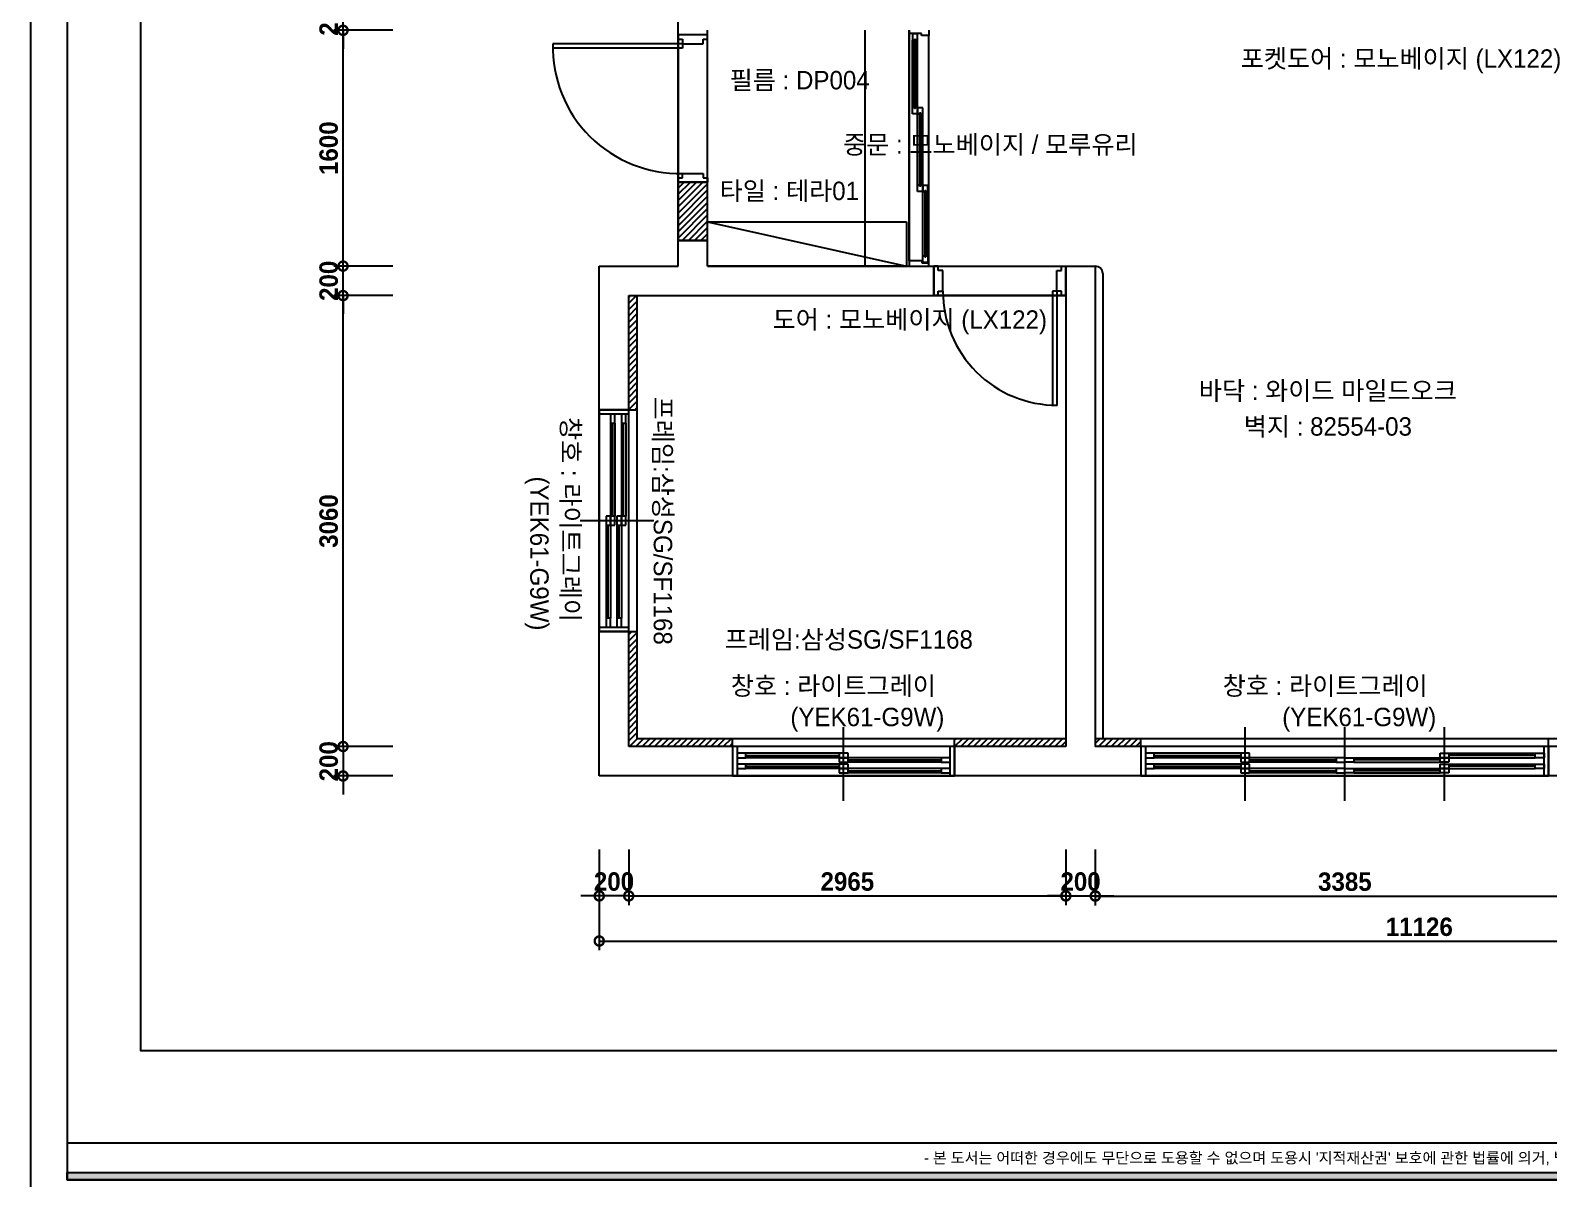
# Model space of a CAD drawing. Header units: inches. Extents: x 7740 to 83056, y -9304 to 75068.
# Drawn here: x 29240 to 39539, y 22155 to 29947 of the extents above; entities that cross this region are included whole.
import ezdxf
from ezdxf.enums import TextEntityAlignment as Align

# ---------------------------------------------------------------- set-up
doc = ezdxf.new("R2010")
doc.units = ezdxf.units.IN
doc.header["$LTSCALE"] = 50
doc.header["$MEASUREMENT"] = 0
for name, color, linetype in [('0-LINE', 7, 'Continuous'), ('02-WAL', 2, 'Continuous'), ('03-TEXT', 3, 'Continuous'), ('03-WAL NEW', 3, 'Continuous'), ('04-WIN', 4, 'Continuous'), ('06-FUR', 6, 'Continuous'), ('06-LIGHT', 4, 'Continuous'), ('07-DIM', 5, 'Continuous'), ('08-HAT', 8, 'Continuous'), ('3.기호.계단선', 30, 'Continuous'), ('F-SYM', 7, 'Continuous'), ('FORM(YOURNAME)-11', 1, 'Continuous'), ('도면층2', 2, 'Continuous'), ('도면층4', 4, 'Continuous'), ('도면층5', 5, 'Continuous'), ('도면층8', 8, 'Continuous')]:
    doc.layers.add(name, color=color, linetype=linetype)
doc.styles.add('YOURNAME', font='HY울릉도M.TTF')
doc.styles.add('넥슨고딕', font='NEXONLv1GothicBold.ttf')
doc.styles.add('코레일둥고', font='Korail_Round_Gothic_Medium.ttf')
doc.dimstyles.new('50', dxfattribs={"dimscale": 50, "dimtxt": 2.5, "dimasz": 2.5, "dimexe": 1.25, "dimexo": 2, "dimtad": 1, "dimdec": 0, "dimtxsty": '넥슨고딕', "dimblk": 'DOTSMALL', "dimcen": 2.5, "dimclrd": 1, "dimclre": 1, "dimclrt": 2, "dimadec": 0, "dimazin": 0, "dimtfac": 1, "dimtdec": 0, "dimtix": 1, "dimtmove": 0, "dimatfit": 3, "dimldrblk": 'DOTSMALL', "dimfxl": 0, "dimarcsym": 0})

# ---------------------------------------------------------------- blocks, each defined once
blk = doc.blocks.new('_DOTSMALL')
at = {"color": 0, "linetype": 'ByBlock', "const_width": 0.5}
blk.add_lwpolyline([(-0.0625, 0, 1), (0.0625, 0, 1)], format="xyb", close=True, dxfattribs=at)
blk = doc.blocks.new('*D267')
at = {"layer": '07-DIM', "color": 1, "lineweight": -2}
for p, q in [((33099, 24387), (33099, 24010)), ((33299, 24387), (33299, 24010)), ((33099, 24073), (32974, 24073)), ((33299, 24073), (33099, 24073)), ((33299, 24073), (33424, 24073))]:
    blk.add_line(p, q, dxfattribs=at)
at = {"layer": 'Defpoints', "color": 0}
for p in [(33099, 24487), (33299, 24487), (33099, 24073)]:
    blk.add_point(p, dxfattribs=at)
at = {"layer": '07-DIM', "color": 1, "lineweight": -2, "xscale": 125, "yscale": 125, "zscale": 125}
blk.add_blockref('_DOTSMALL', (33099, 24073), dxfattribs=at)
at = {"layer": '07-DIM', "color": 1, "lineweight": -2, "xscale": 125, "yscale": 125, "zscale": 125, "rotation": 180}
blk.add_blockref('_DOTSMALL', (33299, 24073), dxfattribs=at)
at = {"layer": '07-DIM', "color": 2, "insert": (33199, 24170), "char_height": 125, "attachment_point": 5, "style": '넥슨고딕'}
blk.add_mtext('200', dxfattribs=at)
blk = doc.blocks.new('*D268')
at = {"layer": '07-DIM', "color": 1, "lineweight": -2}
for p, q in [((33299, 24387), (33299, 24010)), ((36264, 24387), (36264, 24010)), ((33299, 24073), (36264, 24073))]:
    blk.add_line(p, q, dxfattribs=at)
at = {"layer": 'Defpoints', "color": 0}
for p in [(33299, 24487), (36264, 24487), (36264, 24073)]:
    blk.add_point(p, dxfattribs=at)
at = {"layer": '07-DIM', "color": 1, "lineweight": -2, "xscale": 125, "yscale": 125, "zscale": 125, "rotation": 180}
blk.add_blockref('_DOTSMALL', (33299, 24073), dxfattribs=at)
at = {"layer": '07-DIM', "color": 1, "lineweight": -2, "xscale": 125, "yscale": 125, "zscale": 125}
blk.add_blockref('_DOTSMALL', (36264, 24073), dxfattribs=at)
at = {"layer": '07-DIM', "color": 2, "insert": (34782, 24170), "char_height": 125, "attachment_point": 5, "style": '넥슨고딕'}
blk.add_mtext('2965', dxfattribs=at)
blk = doc.blocks.new('*D269')
at = {"layer": '07-DIM', "color": 1, "lineweight": -2}
for p, q in [((36264, 24387), (36264, 24010)), ((36464, 24387), (36464, 24010)), ((36264, 24073), (36139, 24073)), ((36264, 24073), (36464, 24073)), ((36464, 24073), (36589, 24073))]:
    blk.add_line(p, q, dxfattribs=at)
at = {"layer": 'Defpoints', "color": 0}
for p in [(36264, 24487), (36464, 24487), (36464, 24073)]:
    blk.add_point(p, dxfattribs=at)
at = {"layer": '07-DIM', "color": 1, "lineweight": -2, "xscale": 125, "yscale": 125, "zscale": 125}
blk.add_blockref('_DOTSMALL', (36264, 24073), dxfattribs=at)
at = {"layer": '07-DIM', "color": 1, "lineweight": -2, "xscale": 125, "yscale": 125, "zscale": 125, "rotation": 180}
blk.add_blockref('_DOTSMALL', (36464, 24073), dxfattribs=at)
at = {"layer": '07-DIM', "color": 2, "insert": (36364, 24170), "char_height": 125, "attachment_point": 5, "style": '넥슨고딕'}
blk.add_mtext('200', dxfattribs=at)
blk = doc.blocks.new('*D270')
at = {"layer": '07-DIM', "color": 1, "lineweight": -2}
for p, q in [((36464, 24387), (36464, 24009)), ((39849, 24387), (39849, 24009)), ((36464, 24072), (39849, 24072))]:
    blk.add_line(p, q, dxfattribs=at)
at = {"layer": 'Defpoints', "color": 0}
for p in [(36464, 24487), (39849, 24487), (39849, 24072)]:
    blk.add_point(p, dxfattribs=at)
at = {"layer": '07-DIM', "color": 1, "lineweight": -2, "xscale": 125, "yscale": 125, "zscale": 125, "rotation": 180}
blk.add_blockref('_DOTSMALL', (36464, 24072), dxfattribs=at)
at = {"layer": '07-DIM', "color": 1, "lineweight": -2, "xscale": 125, "yscale": 125, "zscale": 125}
blk.add_blockref('_DOTSMALL', (39849, 24072), dxfattribs=at)
at = {"layer": '07-DIM', "color": 2, "insert": (38157, 24169), "char_height": 125, "attachment_point": 5, "style": '넥슨고딕'}
blk.add_mtext('3385', dxfattribs=at)
blk = doc.blocks.new('*D274')
at = {"layer": '07-DIM', "color": 1, "lineweight": -2}
for p, q in [((31361, 25087), (31361, 25212)), ((31699, 25087), (31298, 25087)), ((31361, 25087), (31361, 24887)), ((31699, 24887), (31298, 24887)), ((31361, 24887), (31361, 24762))]:
    blk.add_line(p, q, dxfattribs=at)
at = {"layer": 'Defpoints', "color": 0}
for p in [(31799, 25087), (31361, 24887), (31799, 24887)]:
    blk.add_point(p, dxfattribs=at)
at = {"layer": '07-DIM', "color": 1, "lineweight": -2, "xscale": 125, "yscale": 125, "zscale": 125}
for p, rotation in [((31361, 25087), 270), ((31361, 24887), 90)]:
    blk.add_blockref('_DOTSMALL', p, dxfattribs=dict(at, rotation=rotation))
at = {"layer": '07-DIM', "color": 2, "insert": (31264, 24987), "char_height": 125, "attachment_point": 5, "rotation": 90, "style": '넥슨고딕'}
blk.add_mtext('200', dxfattribs=at)
blk = doc.blocks.new('*D275')
at = {"layer": '07-DIM', "color": 1, "lineweight": -2}
for p, q in [((31699, 28147), (31298, 28147)), ((31361, 25087), (31361, 28147)), ((31699, 25087), (31298, 25087))]:
    blk.add_line(p, q, dxfattribs=at)
at = {"layer": 'Defpoints', "color": 0}
for p in [(31361, 28147), (31799, 28147), (31799, 25087)]:
    blk.add_point(p, dxfattribs=at)
at = {"layer": '07-DIM', "color": 1, "lineweight": -2, "xscale": 125, "yscale": 125, "zscale": 125}
for p, rotation in [((31361, 28147), 90), ((31361, 25087), 270)]:
    blk.add_blockref('_DOTSMALL', p, dxfattribs=dict(at, rotation=rotation))
at = {"layer": '07-DIM', "color": 2, "insert": (31264, 26617), "char_height": 125, "attachment_point": 5, "rotation": 90, "style": '넥슨고딕'}
blk.add_mtext('3060', dxfattribs=at)
blk = doc.blocks.new('*D276')
at = {"layer": '07-DIM', "color": 1, "lineweight": -2}
for p, q in [((31361, 28347), (31361, 28472)), ((31699, 28347), (31298, 28347)), ((31361, 28147), (31361, 28347)), ((31699, 28147), (31298, 28147)), ((31361, 28147), (31361, 28022))]:
    blk.add_line(p, q, dxfattribs=at)
at = {"layer": 'Defpoints', "color": 0}
for p in [(31361, 28347), (31799, 28347), (31799, 28147)]:
    blk.add_point(p, dxfattribs=at)
at = {"layer": '07-DIM', "color": 1, "lineweight": -2, "xscale": 125, "yscale": 125, "zscale": 125}
for p, rotation in [((31361, 28347), 270), ((31361, 28147), 90)]:
    blk.add_blockref('_DOTSMALL', p, dxfattribs=dict(at, rotation=rotation))
at = {"layer": '07-DIM', "color": 2, "insert": (31264, 28247), "char_height": 125, "attachment_point": 5, "rotation": 90, "style": '넥슨고딕'}
blk.add_mtext('200', dxfattribs=at)
blk = doc.blocks.new('*D277')
at = {"layer": '07-DIM', "color": 1, "lineweight": -2}
for p, q in [((31699, 29947), (31298, 29947)), ((31361, 28347), (31361, 29947)), ((31699, 28347), (31298, 28347))]:
    blk.add_line(p, q, dxfattribs=at)
at = {"layer": 'Defpoints', "color": 0}
for p in [(31361, 29947), (31799, 29947), (31799, 28347)]:
    blk.add_point(p, dxfattribs=at)
at = {"layer": '07-DIM', "color": 1, "lineweight": -2, "xscale": 125, "yscale": 125, "zscale": 125}
for p, rotation in [((31361, 29947), 90), ((31361, 28347), 270)]:
    blk.add_blockref('_DOTSMALL', p, dxfattribs=dict(at, rotation=rotation))
at = {"layer": '07-DIM', "color": 2, "insert": (31264, 29147), "char_height": 125, "attachment_point": 5, "rotation": 90, "style": '넥슨고딕'}
blk.add_mtext('1600', dxfattribs=at)
blk = doc.blocks.new('*D278')
at = {"layer": '07-DIM', "color": 1, "lineweight": -2}
for p, q in [((31361, 30147), (31361, 30272)), ((31699, 30147), (31298, 30147)), ((31361, 29947), (31361, 30147)), ((31699, 29947), (31298, 29947)), ((31361, 29947), (31361, 29822))]:
    blk.add_line(p, q, dxfattribs=at)
at = {"layer": 'Defpoints', "color": 0}
for p in [(31361, 30147), (31799, 30147), (31799, 29947)]:
    blk.add_point(p, dxfattribs=at)
at = {"layer": '07-DIM', "color": 1, "lineweight": -2, "xscale": 125, "yscale": 125, "zscale": 125}
for p, rotation in [((31361, 30147), 270), ((31361, 29947), 90)]:
    blk.add_blockref('_DOTSMALL', p, dxfattribs=dict(at, rotation=rotation))
at = {"layer": '07-DIM', "color": 2, "insert": (31264, 30047), "char_height": 125, "attachment_point": 5, "rotation": 90, "style": '넥슨고딕'}
blk.add_mtext('200', dxfattribs=at)
blk = doc.blocks.new('*D296')
at = {"layer": '07-DIM', "color": 1, "lineweight": -2}
for p, q in [((33099, 24387), (33099, 23704)), ((44225, 24387), (44225, 23704)), ((33099, 23767), (44225, 23767))]:
    blk.add_line(p, q, dxfattribs=at)
at = {"layer": 'Defpoints', "color": 0}
for p in [(33099, 24487), (44225, 24487), (44225, 23767)]:
    blk.add_point(p, dxfattribs=at)
at = {"layer": '07-DIM', "color": 1, "lineweight": -2, "xscale": 125, "yscale": 125, "zscale": 125, "rotation": 180}
blk.add_blockref('_DOTSMALL', (33099, 23767), dxfattribs=at)
at = {"layer": '07-DIM', "color": 1, "lineweight": -2, "xscale": 125, "yscale": 125, "zscale": 125}
blk.add_blockref('_DOTSMALL', (44225, 23767), dxfattribs=at)
at = {"layer": '07-DIM', "color": 2, "insert": (38662, 23863), "char_height": 125, "attachment_point": 5, "style": '넥슨고딕'}
blk.add_mtext('11126', dxfattribs=at)
blk = doc.blocks.new('FORM-PLAN')
at = {"layer": 'FORM(YOURNAME)-11'}
h = blk.add_hatch(color=256, dxfattribs=at)
h.dxf.hatch_style = 1
h.paths.add_polyline_path([(-71444, 55115), (10556, 55115), (10556, 54915), (-71444, 54915)])
h.paths.add_polyline_path([(-71444, -2085), (10556, -2085), (10556, -2285), (-71444, -2285)])
at = {"layer": 'Defpoints', "color": 158}
blk.add_line((1346, -1285), (-71444, -1285), dxfattribs=at)
for points in [[(-71444, -2285), (10556, -2285), (10556, 55115), (-71444, 55115)], [(-69444, 53115), (-64, 53115), (-64, 1215), (-69444, 1215)]]:
    blk.add_lwpolyline(points, close=True, dxfattribs=at)
at = {"layer": 'FORM(YOURNAME)-11', "color": 250}
blk.add_lwpolyline([(-72444, -3285), (11556, -3285), (11556, 56115), (-72444, 56115)], close=True, dxfattribs=at)
at = {"layer": 'FORM(YOURNAME)-11'}
blk.add_lwpolyline([(-71444, -2085), (10556, -2085), (10556, -2285), (-71444, -2285)], close=True, dxfattribs=at)
at = {"layer": 'FORM(YOURNAME)-11', "color": 1, "style": 'YOURNAME'}
blk.add_text("- 본 도서는 어떠한 경우에도 무단으로 도용할 수 없으며 도용시 '지적재산권' 보호에 관한 법률에 의거, 법적 분쟁이 발생합니다.  또한 본 도서에 관한 모든 저작권은 당사에 있습니다. -", height=300, dxfattribs=at).set_placement((-32990, -1685), align=Align.MIDDLE_CENTER)
at = {"layer": 'FORM(YOURNAME)-11', "color": 3, "style": 'YOURNAME'}
for tag, height, p in [('1', 450, (9905, 18188)), ('2', 450, (9905, 17544)), ('3', 450, (9905, 16257)), ('4', 450, (9905, 14326)), ('5', 515, (9905, 12009)), ('6', 515, (9905, 9757)), ('7', 515, (9905, 7504)), ('8', 515, (9905, 5252)), ('9', 515, (9905, 2999)), ('10', 515, (5655, 811)), ('11', 515, (9905, 747)), ('12', 515, (5655, -1441)), ('13', 515, (9905, -1441))]:
    blk.add_attdef(tag, text='', height=height, dxfattribs=at).set_placement(p, align=Align.MIDDLE_RIGHT)
blk = doc.blocks.new('*U808')
at = {"layer": 'F-SYM', "xscale": 0.2500000000000001, "yscale": 0.2500000000000001, "zscale": 0.2500000000000001}
blk.add_blockref('FORM-PLAN', (47351, 22717), dxfattribs=at)
blk = doc.blocks.new('FFFFSF')
at = {"layer": '0-LINE', "color": 8}
blk.add_line((35202, 29947), (35202, 28347), dxfattribs=at)
at = {"layer": '02-WAL', "color": 8}
for p, q in [((33634, 28347), (33634, 32605)), ((33834, 29916), (33634, 29916)), ((33834, 28347), (33834, 29947)), ((33834, 28521), (33634, 28521)), ((33099, 24887), (33099, 28347)), ((33099, 28347), (33634, 28347)), ((33834, 28347), (36464, 28347)), ((35369, 28147), (35369, 28347)), ((36264, 28347), (36264, 25087)), ((36464, 28347), (36464, 25087)), ((33299, 25087), (33299, 28147)), ((33299, 28147), (36264, 28147)), ((33299, 27372), (33099, 27372)), ((33299, 25867), (33099, 25867)), ((36264, 25087), (33299, 25087)), ((34004, 25087), (34004, 24887)), ((35509, 25087), (35509, 24887)), ((39849, 25087), (36464, 25087)), ((36774, 25087), (36774, 24887)), ((39539, 25087), (39539, 24887)), ((44225, 24887), (33099, 24887))]:
    blk.add_line(p, q, dxfattribs=at)
at = {"layer": '03-TEXT', "color": 8, "linetype": 'Continuous'}
for p, q in [((33634, 28876), (33674, 28916)), ((33634, 28834), (33717, 28916)), ((33634, 28791), (33759, 28916)), ((33634, 28749), (33802, 28916)), ((33634, 28706), (33834, 28906)), ((33634, 28664), (33834, 28864)), ((33634, 28621), (33834, 28821)), ((33634, 28579), (33834, 28779)), ((33634, 28537), (33834, 28737)), ((33661, 28521), (33834, 28694)), ((33704, 28521), (33834, 28652)), ((33746, 28521), (33834, 28609)), ((33789, 28521), (33834, 28567)), ((33831, 28521), (33834, 28524))]:
    blk.add_line(p, q, dxfattribs=at)
at = {"layer": '03-WAL NEW', "color": 8}
for p, q in [((34902, 28347), (34902, 29947)), ((33834, 28916), (33634, 28916)), ((33634, 28916), (33634, 28521)), ((33834, 28521), (33834, 28916)), ((33634, 28521), (33834, 28521)), ((36464, 28347), (36464, 28347)), ((36514, 28297), (36514, 25142)), ((33354, 28147), (33354, 25142)), ((33299, 27372), (33354, 27372)), ((33299, 25867), (33354, 25867)), ((33354, 25142), (36264, 25142)), ((34004, 25087), (34004, 25142)), ((35509, 25087), (35509, 25142)), ((36464, 25142), (39849, 25142)), ((36774, 25087), (36774, 25142)), ((39539, 25087), (39539, 25142))]:
    blk.add_line(p, q, dxfattribs=at)
at = {"layer": '03-WAL NEW', "color": 8, "linetype": 'Continuous'}
for p, q in [((33299, 28137), (33309, 28147)), ((33299, 28095), (33351, 28147)), ((33299, 28052), (33354, 28107)), ((33299, 28010), (33354, 28065)), ((33299, 27967), (33354, 28022)), ((33299, 27925), (33354, 27980)), ((33299, 27882), (33354, 27937)), ((33299, 27840), (33354, 27895)), ((33299, 27798), (33354, 27853)), ((33299, 27755), (33354, 27810)), ((33299, 27713), (33354, 27768)), ((33299, 27670), (33354, 27725)), ((33299, 27628), (33354, 27683)), ((33299, 27585), (33354, 27640)), ((33299, 27543), (33354, 27598)), ((33299, 27501), (33354, 27556)), ((33299, 27458), (33354, 27513)), ((33299, 27416), (33354, 27471)), ((33299, 27373), (33354, 27428)), ((33340, 27372), (33354, 27386)), ((33299, 25846), (33320, 25867)), ((33299, 25804), (33354, 25859)), ((33299, 25761), (33354, 25816)), ((33299, 25719), (33354, 25774)), ((33299, 25676), (33354, 25731)), ((33299, 25634), (33354, 25689)), ((33299, 25591), (33354, 25646)), ((33299, 25549), (33354, 25604)), ((33299, 25507), (33354, 25562)), ((33299, 25464), (33354, 25519)), ((33299, 25422), (33354, 25477)), ((33299, 25379), (33354, 25434)), ((33299, 25337), (33354, 25392)), ((33299, 25294), (33354, 25349)), ((33299, 25252), (33354, 25307)), ((33299, 25210), (33354, 25265)), ((33299, 25167), (33354, 25222)), ((33299, 25125), (33354, 25180)), ((33304, 25087), (33359, 25142)), ((33346, 25087), (33401, 25142)), ((33389, 25087), (33444, 25142)), ((33431, 25087), (33486, 25142)), ((33473, 25087), (33528, 25142)), ((33516, 25087), (33571, 25142)), ((33558, 25087), (33613, 25142)), ((33601, 25087), (33656, 25142)), ((33643, 25087), (33698, 25142)), ((33686, 25087), (33741, 25142)), ((33728, 25087), (33783, 25142)), ((33770, 25087), (33825, 25142)), ((33813, 25087), (33868, 25142)), ((33855, 25087), (33910, 25142)), ((33898, 25087), (33953, 25142)), ((33940, 25087), (33995, 25142)), ((35509, 25129), (35522, 25142)), ((35510, 25087), (35565, 25142)), ((35552, 25087), (35607, 25142)), ((35595, 25087), (35650, 25142)), ((35637, 25087), (35692, 25142)), ((35680, 25087), (35735, 25142)), ((35722, 25087), (35777, 25142)), ((35764, 25087), (35819, 25142)), ((35807, 25087), (35862, 25142)), ((35849, 25087), (35904, 25142)), ((35892, 25087), (35947, 25142)), ((35934, 25087), (35989, 25142)), ((35977, 25087), (36032, 25142)), ((36019, 25087), (36074, 25142)), ((36061, 25087), (36116, 25142)), ((36104, 25087), (36159, 25142)), ((36146, 25087), (36201, 25142)), ((36189, 25087), (36244, 25142)), ((36464, 25108), (36498, 25142)), ((36486, 25087), (36541, 25142)), ((36528, 25087), (36583, 25142)), ((36571, 25087), (36626, 25142)), ((36613, 25087), (36668, 25142)), ((36655, 25087), (36710, 25142)), ((36698, 25087), (36753, 25142)), ((33983, 25087), (34004, 25109)), ((36231, 25087), (36264, 25120)), ((36740, 25087), (36774, 25121))]:
    blk.add_line(p, q, dxfattribs=at)
at = {"layer": '03-WAL NEW', "color": 8}
blk.add_arc((36464, 28297), 50, 0, 90, dxfattribs=at)
at = {"layer": '04-WIN', "color": 8}
for p, q in [((33664, 29856), (32784, 29856)), ((33664, 29856), (32784, 29856)), ((36204, 28177), (36204, 27402))]:
    blk.add_line(p, q, dxfattribs=at)
at = {"layer": '06-FUR', "color": 8}
for p, q in [((33834, 28647), (35184, 28647)), ((33834, 28347), (33834, 28647)), ((33834, 28647), (35184, 28347)), ((35184, 28647), (35184, 28347)), ((35184, 28347), (33834, 28347))]:
    blk.add_line(p, q, dxfattribs=at)
at = {"layer": '08-HAT', "color": 8, "linetype": 'Continuous'}
blk.add_line((34902, 28647), (34902, 29947), dxfattribs=at)
at = {"layer": '도면층2', "color": 8}
for p, q in [((33634, 28916), (33834, 28916)), ((33634, 28521), (33834, 28521)), ((35369, 28147), (35369, 28347)), ((36264, 28147), (36264, 28347)), ((33099, 27372), (33299, 27372)), ((33099, 25867), (33299, 25867)), ((34004, 25087), (34004, 24887)), ((35509, 25087), (35509, 24887)), ((36774, 25087), (36774, 24887)), ((39539, 25087), (39539, 24887))]:
    blk.add_line(p, q, dxfattribs=at)
at = {"layer": '도면층4', "color": 8}
for p, q in [((33634, 29916), (33634, 28916)), ((33634, 29916), (33634, 29886)), ((33834, 29916), (33634, 29916)), ((33634, 29886), (33664, 29886)), ((33664, 29886), (33664, 29856)), ((33804, 29856), (33804, 29886)), ((33804, 29886), (33834, 29886)), ((33834, 28916), (33834, 29916)), ((33834, 29886), (33834, 29916)), ((33664, 29856), (32784, 29856)), ((32784, 29856), (32784, 29826)), ((33664, 29826), (32784, 29826)), ((33664, 29856), (33804, 29856)), ((33664, 29856), (33664, 29826)), ((33634, 28916), (33634, 28946)), ((33634, 28946), (33664, 28946)), ((33664, 28946), (33664, 28976)), ((33664, 28976), (33804, 28976)), ((33804, 28976), (33804, 28946)), ((33804, 28946), (33834, 28946)), ((33834, 28946), (33834, 28916)), ((33634, 28916), (33834, 28916)), ((33834, 28916), (33634, 28916)), ((33834, 28521), (33634, 28521)), ((33634, 28521), (33834, 28521)), ((35369, 28347), (36264, 28347)), ((35369, 28147), (35369, 28347)), ((35399, 28347), (35369, 28347)), ((35369, 28347), (35369, 28147)), ((35399, 28317), (35399, 28347)), ((36234, 28317), (36234, 28347)), ((36234, 28347), (36264, 28347)), ((36264, 28347), (36264, 28147)), ((36264, 28147), (36264, 28347)), ((36264, 28347), (36264, 28147)), ((35429, 28317), (35399, 28317)), ((35429, 28177), (35429, 28317)), ((36204, 28177), (36204, 28317)), ((36204, 28317), (36234, 28317)), ((36264, 28147), (35369, 28147)), ((35369, 28147), (35399, 28147)), ((35399, 28147), (35399, 28177)), ((35399, 28177), (35429, 28177)), ((36174, 28177), (36174, 27402)), ((36204, 28177), (36174, 28177)), ((36234, 28177), (36204, 28177)), ((36204, 28177), (36204, 27402)), ((36234, 28147), (36234, 28177)), ((36264, 28147), (36234, 28147)), ((36204, 27402), (36174, 27402)), ((33299, 27372), (33099, 27372)), ((33099, 27372), (33099, 25867)), ((33299, 27342), (33099, 27342)), ((33205, 27342), (33175, 27342)), ((33175, 27342), (33175, 27282)), ((33205, 27282), (33205, 27342)), ((33279, 27342), (33249, 27342)), ((33249, 27342), (33249, 27282)), ((33279, 27282), (33279, 27342)), ((33299, 25867), (33299, 27372)), ((33175, 27282), (33205, 27282)), ((33190, 26649), (33190, 27282)), ((33249, 27282), (33279, 27282)), ((33264, 26649), (33264, 27282)), ((33469, 26619), (32969, 26619)), ((33175, 26649), (33145, 26649)), ((33145, 26649), (33145, 26589)), ((33145, 26589), (33175, 26589)), ((33160, 25957), (33160, 26589)), ((33175, 26589), (33175, 26649)), ((33205, 26649), (33175, 26649)), ((33175, 26649), (33175, 26589)), ((33175, 26589), (33205, 26589)), ((33205, 26589), (33205, 26649)), ((33249, 26649), (33219, 26649)), ((33219, 26649), (33219, 26589)), ((33219, 26589), (33249, 26589)), ((33234, 25957), (33234, 26589)), ((33249, 26589), (33249, 26649)), ((33279, 26649), (33249, 26649)), ((33249, 26649), (33249, 26589)), ((33249, 26589), (33279, 26589)), ((33279, 26589), (33279, 26649)), ((33175, 25957), (33145, 25957)), ((33145, 25957), (33145, 25897)), ((33175, 25897), (33175, 25957)), ((33249, 25957), (33219, 25957)), ((33219, 25957), (33219, 25897)), ((33249, 25897), (33249, 25957)), ((33099, 25897), (33299, 25897)), ((33099, 25867), (33299, 25867)), ((33145, 25897), (33175, 25897)), ((33219, 25897), (33249, 25897)), ((34757, 24718), (34757, 25218)), ((37481, 24718), (37481, 25218)), ((38157, 24718), (38157, 25218)), ((38833, 24718), (38833, 25218)), ((35509, 25087), (34004, 25087)), ((34004, 25087), (34004, 24887)), ((34034, 25087), (34034, 24887)), ((34034, 25041), (34034, 25011)), ((34094, 25041), (34034, 25041)), ((34094, 25011), (34094, 25041)), ((34727, 25041), (34727, 25011)), ((34787, 25041), (34727, 25041)), ((34787, 25011), (34787, 25041)), ((35479, 24887), (35479, 25087)), ((35509, 24887), (35509, 25087)), ((39539, 25087), (36774, 25087)), ((36774, 25087), (36774, 24887)), ((36804, 25087), (36804, 24887)), ((36804, 25041), (36804, 25011)), ((36864, 25041), (36804, 25041)), ((36864, 25011), (36864, 25041)), ((37451, 25041), (37451, 25011)), ((37511, 25041), (37451, 25041)), ((37511, 25011), (37511, 25041)), ((38803, 25011), (38803, 25041)), ((38803, 25041), (38863, 25041)), ((38863, 25041), (38863, 25011)), ((39449, 25011), (39449, 25041)), ((39449, 25041), (39509, 25041)), ((39509, 24887), (39509, 25087)), ((39509, 25041), (39509, 25011)), ((39539, 24887), (39539, 25087)), ((34034, 25011), (34094, 25011)), ((34034, 24968), (34034, 24938)), ((34094, 24968), (34034, 24968)), ((34034, 24938), (34094, 24938)), ((34094, 25026), (34727, 25026)), ((34094, 24938), (34094, 24968)), ((34094, 24953), (34727, 24953)), ((34727, 25011), (34787, 25011)), ((34727, 25011), (34727, 24981)), ((34787, 25011), (34727, 25011)), ((34727, 24981), (34787, 24981)), ((34727, 24968), (34727, 24938)), ((34787, 24968), (34727, 24968)), ((34727, 24938), (34787, 24938)), ((34727, 24938), (34727, 24908)), ((34787, 24938), (34727, 24938)), ((34787, 24981), (34787, 25011)), ((34787, 24996), (35419, 24996)), ((34787, 24938), (34787, 24968)), ((34787, 24908), (34787, 24938)), ((35419, 25011), (35419, 24981)), ((35479, 25011), (35419, 25011)), ((35419, 24981), (35479, 24981)), ((35419, 24938), (35419, 24908)), ((35479, 24938), (35419, 24938)), ((35479, 24981), (35479, 25011)), ((35479, 24908), (35479, 24938)), ((36804, 25011), (36864, 25011)), ((36804, 24968), (36804, 24938)), ((36864, 24968), (36804, 24968)), ((36804, 24938), (36864, 24938)), ((36864, 25026), (37451, 25026)), ((36864, 24938), (36864, 24968)), ((36864, 24953), (37451, 24953)), ((37451, 25011), (37511, 25011)), ((37451, 25011), (37451, 24981)), ((37511, 25011), (37451, 25011)), ((37451, 24981), (37511, 24981)), ((37451, 24968), (37451, 24938)), ((37511, 24968), (37451, 24968)), ((37451, 24938), (37511, 24938)), ((37451, 24938), (37451, 24908)), ((37511, 24938), (37451, 24938)), ((37511, 24981), (37511, 25011)), ((37511, 24996), (38097, 24996)), ((37511, 24938), (37511, 24968)), ((37511, 24908), (37511, 24938)), ((38097, 25011), (38097, 24981)), ((38157, 25011), (38097, 25011)), ((38097, 24981), (38157, 24981)), ((38097, 24938), (38097, 24908)), ((38157, 24938), (38097, 24938)), ((38157, 24981), (38157, 25011)), ((38157, 24981), (38157, 25011)), ((38157, 25011), (38217, 25011)), ((38217, 24981), (38157, 24981)), ((38157, 24908), (38157, 24938)), ((38157, 24908), (38157, 24938)), ((38157, 24938), (38217, 24938)), ((38217, 25011), (38217, 24981)), ((38803, 24996), (38217, 24996)), ((38217, 24938), (38217, 24908)), ((38863, 25011), (38803, 25011)), ((38803, 24981), (38803, 25011)), ((38803, 25011), (38863, 25011)), ((38863, 24981), (38803, 24981)), ((38803, 24938), (38803, 24968)), ((38803, 24968), (38863, 24968)), ((38863, 24938), (38803, 24938)), ((38803, 24908), (38803, 24938)), ((38803, 24938), (38863, 24938)), ((39449, 25026), (38863, 25026)), ((38863, 25011), (38863, 24981)), ((38863, 24968), (38863, 24938)), ((39449, 24953), (38863, 24953)), ((38863, 24938), (38863, 24908)), ((39509, 25011), (39449, 25011)), ((39449, 24938), (39449, 24968)), ((39449, 24968), (39509, 24968)), ((39509, 24938), (39449, 24938)), ((39509, 24968), (39509, 24938)), ((34004, 24887), (35509, 24887)), ((34727, 24908), (34787, 24908)), ((34787, 24923), (35419, 24923)), ((35419, 24908), (35479, 24908)), ((36774, 24887), (39539, 24887)), ((37451, 24908), (37511, 24908)), ((37511, 24923), (38097, 24923)), ((38097, 24908), (38157, 24908)), ((38217, 24908), (38157, 24908)), ((38803, 24923), (38217, 24923)), ((38863, 24908), (38803, 24908))]:
    blk.add_line(p, q, dxfattribs=at)
at = {"layer": '도면층5', "color": 8}
for p, q in [((33175, 27282), (33175, 26649)), ((33205, 27282), (33205, 26649)), ((33249, 27282), (33249, 26649)), ((33279, 27282), (33279, 26649)), ((33145, 26589), (33145, 25957)), ((33175, 26589), (33175, 25957)), ((33219, 26589), (33219, 25957)), ((33249, 26589), (33249, 25957)), ((34727, 25041), (34094, 25041)), ((37451, 25041), (36864, 25041)), ((38863, 25041), (39449, 25041)), ((34727, 25011), (34094, 25011)), ((34727, 24968), (34094, 24968)), ((34727, 24938), (34094, 24938)), ((35419, 25011), (34787, 25011)), ((35419, 24981), (34787, 24981)), ((35419, 24938), (34787, 24938)), ((37451, 25011), (36864, 25011)), ((37451, 24968), (36864, 24968)), ((37451, 24938), (36864, 24938)), ((38097, 25011), (37511, 25011)), ((38097, 24981), (37511, 24981)), ((38097, 24938), (37511, 24938)), ((38217, 25011), (38803, 25011)), ((38217, 24981), (38803, 24981)), ((38217, 24938), (38803, 24938)), ((38863, 25011), (39449, 25011)), ((38863, 24968), (39449, 24968)), ((38863, 24938), (39449, 24938)), ((35419, 24908), (34787, 24908)), ((38097, 24908), (37511, 24908)), ((38217, 24908), (38803, 24908))]:
    blk.add_line(p, q, dxfattribs=at)
for centre, radius, start, end in [((33642, 29834), 858, 178.5423, 271.4577), ((36203, 28176), 773, 179.9299, 270.1112)]:
    blk.add_arc(centre, radius, start, end, dxfattribs=at)
at = {"layer": '도면층8', "color": 8}
for p, q in [((35202, 29926), (35202, 29947)), ((35286, 29926), (35202, 29926)), ((35202, 28382), (35202, 29926)), ((35258, 29922), (35223, 29922)), ((35223, 29922), (35223, 29881)), ((35223, 29424), (35223, 29881)), ((35223, 29881), (35235, 29881)), ((35234, 29881), (35236, 29877)), ((35235, 29881), (35237, 29887)), ((35236, 29877), (35237, 29877)), ((35237, 29887), (35245, 29887)), ((35237, 29877), (35238, 29876)), ((35238, 29429), (35238, 29876)), ((35238, 29876), (35243, 29876)), ((35243, 29876), (35238, 29876)), ((35245, 29877), (35243, 29876)), ((35243, 29876), (35243, 29429)), ((35245, 29887), (35247, 29881)), ((35246, 29877), (35245, 29877)), ((35248, 29881), (35246, 29877)), ((35247, 29881), (35258, 29881)), ((35258, 29881), (35258, 29922)), ((35258, 29424), (35258, 29881)), ((35286, 29912), (35286, 29926)), ((35334, 29912), (35286, 29912)), ((35334, 29947), (35334, 29912)), ((35334, 28367), (35334, 29912)), ((35223, 29380), (35223, 29424)), ((35223, 29424), (35235, 29424)), ((35258, 29380), (35223, 29380)), ((35234, 29424), (35236, 29427)), ((35235, 29424), (35237, 29418)), ((35236, 29427), (35237, 29428)), ((35237, 29428), (35238, 29429)), ((35237, 29418), (35245, 29418)), ((35243, 29429), (35238, 29429)), ((35245, 29428), (35243, 29429)), ((35246, 29427), (35245, 29428)), ((35245, 29418), (35247, 29424)), ((35248, 29424), (35246, 29427)), ((35247, 29424), (35258, 29424)), ((35258, 29424), (35258, 29380)), ((35293, 29421), (35258, 29421)), ((35258, 29421), (35258, 29380)), ((35258, 28897), (35258, 29410)), ((35258, 29380), (35270, 29380)), ((35269, 29380), (35271, 29376)), ((35270, 29380), (35272, 29386)), ((35271, 29376), (35272, 29376)), ((35272, 29386), (35280, 29386)), ((35272, 29376), (35274, 29375)), ((35274, 28902), (35274, 29375)), ((35274, 29375), (35278, 29375)), ((35278, 29375), (35274, 29375)), ((35280, 29376), (35278, 29375)), ((35278, 29375), (35278, 28902)), ((35280, 29386), (35282, 29380)), ((35281, 29376), (35280, 29376)), ((35283, 29380), (35281, 29376)), ((35282, 29380), (35293, 29380)), ((35293, 29380), (35293, 29421)), ((35293, 28853), (35293, 29410)), ((35258, 28853), (35258, 28897)), ((35258, 28897), (35270, 28897)), ((35293, 28853), (35258, 28853)), ((35269, 28897), (35271, 28900)), ((35270, 28897), (35272, 28891)), ((35271, 28900), (35272, 28901)), ((35272, 28901), (35274, 28902)), ((35272, 28891), (35280, 28891)), ((35278, 28902), (35274, 28902)), ((35280, 28901), (35278, 28902)), ((35281, 28900), (35280, 28901)), ((35280, 28891), (35282, 28897)), ((35283, 28897), (35281, 28900)), ((35282, 28897), (35293, 28897)), ((35293, 28897), (35293, 28853)), ((35329, 28894), (35293, 28894)), ((35293, 28894), (35293, 28853)), ((35293, 28416), (35293, 28853)), ((35293, 28853), (35305, 28853)), ((35304, 28853), (35306, 28850)), ((35305, 28853), (35307, 28859)), ((35306, 28850), (35307, 28849)), ((35307, 28859), (35315, 28859)), ((35307, 28849), (35309, 28848)), ((35309, 28412), (35309, 28848)), ((35309, 28848), (35313, 28848)), ((35313, 28848), (35309, 28848)), ((35315, 28849), (35313, 28848)), ((35313, 28848), (35313, 28412)), ((35315, 28859), (35317, 28853)), ((35316, 28850), (35315, 28849)), ((35318, 28853), (35316, 28850)), ((35317, 28853), (35329, 28853)), ((35329, 28853), (35329, 28894)), ((35329, 28416), (35329, 28853)), ((35289, 28382), (35202, 28382)), ((35202, 28382), (35202, 28347)), ((35202, 28347), (35207, 28347)), ((35207, 28347), (35334, 28347)), ((35286, 28382), (35289, 28382)), ((35289, 28367), (35289, 28382)), ((35334, 28367), (35289, 28367)), ((35293, 28372), (35293, 28416)), ((35293, 28416), (35305, 28416)), ((35329, 28372), (35293, 28372)), ((35304, 28416), (35306, 28419)), ((35305, 28416), (35307, 28410)), ((35306, 28419), (35307, 28420)), ((35307, 28420), (35309, 28421)), ((35307, 28410), (35315, 28410)), ((35313, 28412), (35309, 28412)), ((35315, 28420), (35313, 28421)), ((35316, 28419), (35315, 28420)), ((35315, 28410), (35317, 28416)), ((35318, 28416), (35316, 28419)), ((35317, 28416), (35329, 28416)), ((35329, 28416), (35329, 28372)), ((35334, 28347), (35334, 28367))]:
    blk.add_line(p, q, dxfattribs=at)

msp = doc.modelspace()

# ---------------------------------------------------------------- block references
at = {"layer": '06-FUR'}
msp.add_blockref('*U808', (0, 0), dxfattribs=at)
at = {"layer": '06-LIGHT'}
msp.add_blockref('FFFFSF', (0, 0), dxfattribs=at)

# ---------------------------------------------------------------- texts
at = {"color": 10, "style": '코레일둥고'}
for s, p in [('포켓도어 : 모노베이지 (LX122)', (38537.8, 29692.8)), ('타일 : 테라01', (34388.4, 28795)), ('바닥 : 와이드 마일드오크', (38041.5, 27438.9)), ('벽지 : 82554-03', (38041.5, 27196.4)), ('프레임:삼성SG/SF1168', (34791.6, 25751.1))]:
    msp.add_text(s, height=125, dxfattribs=at).set_placement(p, align=Align.CENTER)
msp.add_text('프레임:삼성SG/SF1168', height=125, rotation=270, dxfattribs=at).set_placement((33468.5, 26619.2), align=Align.CENTER)
at = {"layer": '3.기호.계단선', "style": '코레일둥고'}
for s, p in [('필름 : DP004', (34458.7, 29546.3)), ('중문 : 모노베이지 / 모루유리', (35751.8, 29109)), ('도어 : 모노베이지 (LX122)', (35205.7, 27921.5)), ('창호 : 라이트그레이', (34687, 25436.3)), ('창호 : 라이트그레이', (38023.6, 25436.3)), ('(YEK61-G9W)', (34917.8, 25224.8)), ('(YEK61-G9W)', (38254.4, 25224.8))]:
    msp.add_text(s, height=125, dxfattribs=at).set_placement(p, align=Align.CENTER)
for s, p in [('창호 : 라이트그레이', (32841.9, 26627.5)), ('(YEK61-G9W)', (32630.4, 26396.8))]:
    msp.add_text(s, height=125, rotation=270, dxfattribs=at).set_placement(p, align=Align.CENTER)

# ---------------------------------------------------------------- dimensions: what is measured, and where the dimension line sits
at = {"layer": '07-DIM'}
for base, p1, p2, picture, middle in [((31360.8, 30146.7), (31799.3, 29946.7), (31799.3, 30146.7), '*D278', (31263.9, 30046.7)), ((31360.8, 29946.7), (31799.3, 28346.7), (31799.3, 29946.7), '*D277', (31263.9, 29146.7)), ((31360.8, 28346.7), (31799.3, 28146.7), (31799.3, 28346.7), '*D276', (31263.9, 28246.7)), ((31360.8, 28146.7), (31799.3, 25086.7), (31799.3, 28146.7), '*D275', (31263.9, 26616.7)), ((31360.8, 24886.7), (31799.3, 25086.7), (31799.3, 24886.7), '*D274', (31263.9, 24986.7))]:
    dim = msp.add_linear_dim(base=base, p1=p1, p2=p2, angle=90, dimstyle='50', dxfattribs=at)
    dim.commit()
    dim.dimension.update_dxf_attribs({"geometry": picture, "text_midpoint": middle})
for base, p1, p2, picture, middle in [((33099.3, 24072.9), (33299.3, 24486.7), (33099.3, 24486.7), '*D267', (33199.3, 24169.8)), ((44225.3, 23766.6), (33099.3, 24486.7), (44225.3, 24486.7), '*D296', (38662.3, 23863.5)), ((36264.3, 24072.9), (33299.3, 24486.7), (36264.3, 24486.7), '*D268', (34781.8, 24169.8)), ((36464.3, 24072.9), (36264.3, 24486.7), (36464.3, 24486.7), '*D269', (36364.3, 24169.8)), ((39849.3, 24071.9), (36464.3, 24486.7), (39849.3, 24486.7), '*D270', (38156.8, 24168.8))]:
    dim = msp.add_linear_dim(base=base, p1=p1, p2=p2, dimstyle='50', dxfattribs=at)
    dim.commit()
    dim.dimension.update_dxf_attribs({"geometry": picture, "text_midpoint": middle})

doc.saveas('drawing.dxf')
